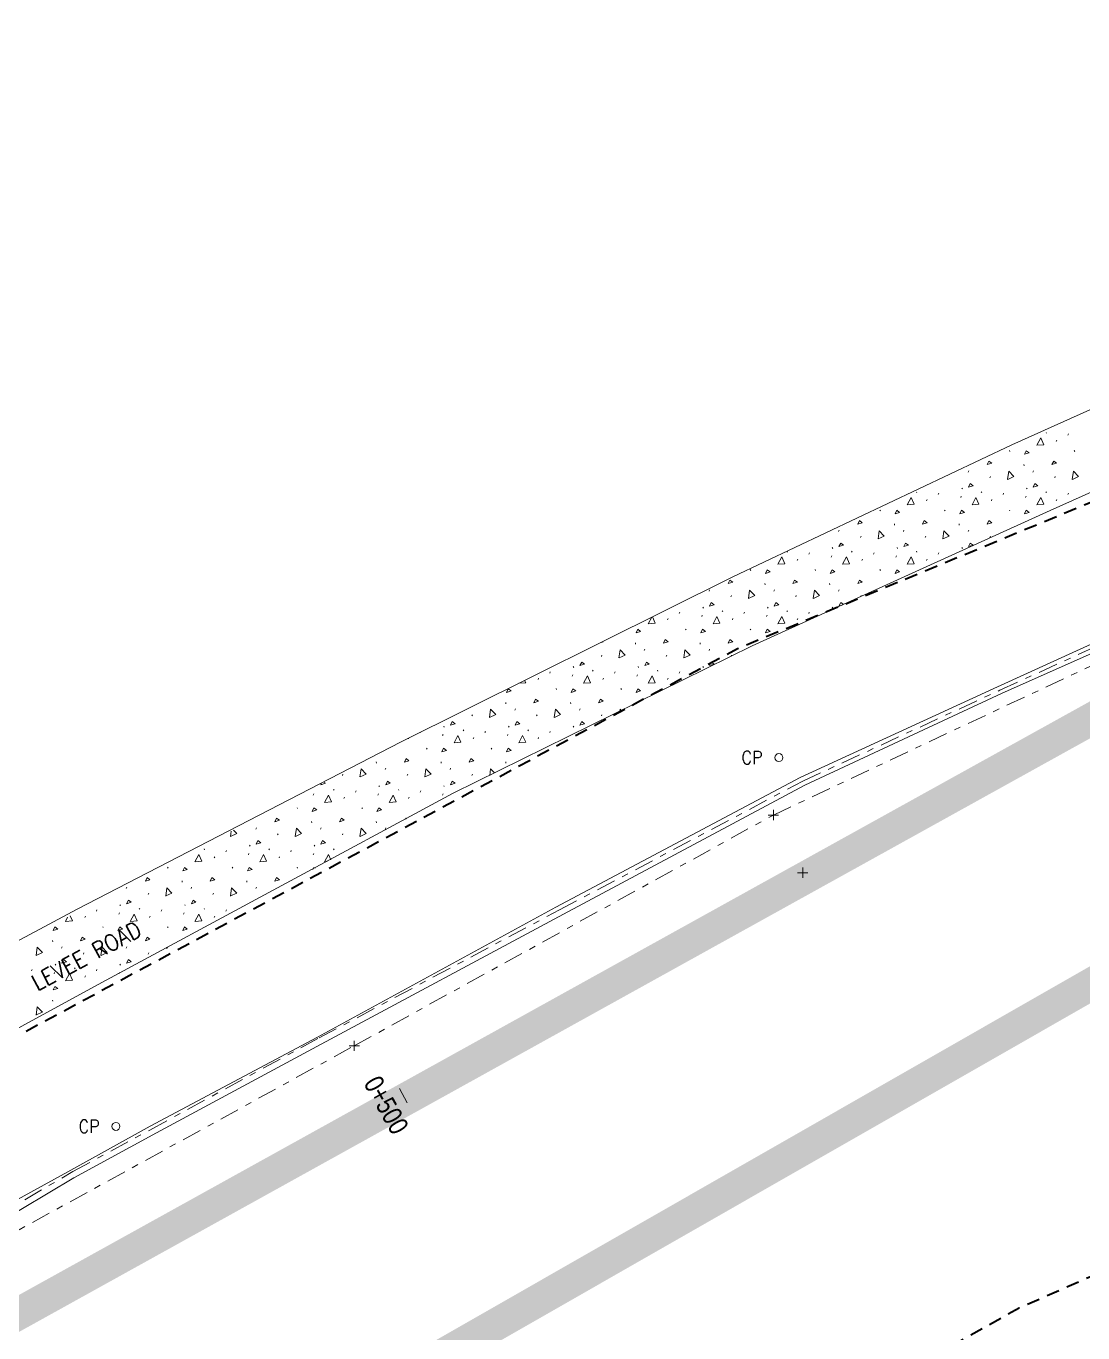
# Model space of a CAD drawing. Header units: metres. Extents: x -703672 to 3951284, y -4124475 to 4104628.
# Drawn here: x 327410.8 to 327476.1, y 4104313.9 to 4104394.6 of the extents above; entities that cross this region are included whole.
import ezdxf
from ezdxf.enums import TextEntityAlignment as Align

# ---------------------------------------------------------------- set-up
doc = ezdxf.new("R2010")
doc.units = ezdxf.units.M
doc.header["$MEASUREMENT"] = 0
doc.linetypes.add('DGN Style 2', pattern=[1.328383, 0.79703, -0.531353])
doc.linetypes.add('DGN Style 7', pattern=[2.656765, 1.195544, -0.531353, 0.398515, -0.531353])
for name, color, linetype, lineweight in [('C-ALGN-STAT1', 8, 'Continuous', 0), ('C-ANNO-TEXT', 7, 'Continuous', 25), ('C-PROP-BASE', 2, 'CONLMT', 0), ('C-PROP-CONS(Alpha)', 7, 'DGN Style 2', 40), ('V-ANNO-PATT', 9, 'Continuous', 0), ('V-DTCH-CNTR', 252, 'DGN Style 7', 0), ('V-DTCH-TOP~', 252, 'Continuous', 0), ('V-POWR-POLE', 7, 'Continuous', 0), ('V-SITE-WALK', 7, 'Continuous', 0)]:
    doc.layers.add(name, color=color, linetype=linetype, lineweight=lineweight)
doc.styles.add('Style-ENGINEERING', font='ENGINEERING.shx')
doc.styles.add('Style-STANDARD', font='STANDARD.shx')
doc.linetypes.add('CONLMT', pattern='A,0.10417,-0.009026,[2,dgnlstyle-tsaec.shx,S=4.1336e-05,R=0,X=0,Y=0],-0.009026', length=0.122222)

# ---------------------------------------------------------------- blocks, each defined once
blk = doc.blocks.new('POLE1_1')
at = {"layer": 'V-POWR-POLE', "linetype": 'ByBlock'}
blk.add_circle((0, 0), 0.165, dxfattribs=at)
blk = doc.blocks.new('NULL_70')
at = {"layer": 'V-POWR-POLE', "linetype": 'ByBlock', "xscale": 1.5, "yscale": 1.5, "zscale": 0.5}
blk.add_blockref('POLE1_1', (0, 0), dxfattribs=at)
blk = doc.blocks.new('NULL_69')
at = {"layer": 'V-POWR-POLE', "linetype": 'ByBlock'}
blk.add_blockref('NULL_70', (0, 0), dxfattribs=at)
at = {"layer": 'V-POWR-POLE', "linetype": 'ByBlock', "style": 'Style-STANDARD'}
blk.add_text('CP', height=0.8, dxfattribs=at).set_placement((-1, 0), align=Align.MIDDLE_RIGHT)
blk = doc.blocks.new('POLE1_3')
at = {"layer": 'V-POWR-POLE', "linetype": 'ByBlock'}
blk.add_circle((0, 0), 0.165, dxfattribs=at)
blk = doc.blocks.new('NULL_1848')
at = {"layer": 'V-POWR-POLE', "linetype": 'ByBlock', "xscale": 1.5, "yscale": 1.5, "zscale": 0.5}
blk.add_blockref('POLE1_3', (0, 0), dxfattribs=at)

msp = doc.modelspace()

# ---------------------------------------------------------------- linework, layer by layer
at = {"layer": 'C-ALGN-STAT1', "transparency": 33554661, "flags": 128}
msp.add_lwpolyline([(327433.88592, 4104329.01401), (327434.37305, 4104328.14068)], dxfattribs=at)
at = {"layer": 'C-ANNO-TEXT', "color": 1, "lineweight": -2, "ltscale": 0.6, "const_width": 2}
for points in [[(327467.23862, 4103797.22474), (327156.86484, 4103761.37398), (326979.06616, 4103502.6157), (326871.44995, 4103518.20397), (326865.20791, 4103607.05436), (326922.91556, 4103790.98993), (327072.64587, 4104048.19014), (327277.73208, 4104241.62014), (327549.88207, 4104392.41585)], [(327554.83504, 4104380.16774), (327275.34801, 4104220.4062), (327093.38181, 4104047.58352), (327001.8951, 4103885.81083), (326940.43114, 4103781.08774), (326891.89481, 4103650.04859), (326879.91897, 4103599.01984), (326881.1757, 4103522.16082), (327011.02944, 4103497.58909), (327253.43851, 4103456.85771), (327544.71656, 4103334.97318), (327826.92034, 4103396.4176), (327953.61379, 4102865.62849), (328093.75697, 4102751.78602), (328281.8959, 4102788.88022)]]:
    msp.add_lwpolyline(points, dxfattribs=at)
at = {"layer": 'C-PROP-BASE', "linetype": 'ByBlock'}
for p, q in [((327456.98593, 4104345.90571), (327456.66843, 4104345.90571)), ((327456.98593, 4104346.22353), (327456.98593, 4104345.58853)), ((327456.98593, 4104345.90571), (327457.30375, 4104345.90571)), ((327458.80241, 4104342.65744), (327458.80241, 4104342.02244)), ((327458.80241, 4104342.33962), (327458.48491, 4104342.33962)), ((327458.80241, 4104342.33962), (327459.12023, 4104342.33962)), ((327431.09893, 4104331.96953), (327431.09893, 4104331.33453)), ((327431.09893, 4104331.65171), (327430.78143, 4104331.65171)), ((327431.09893, 4104331.65171), (327431.41675, 4104331.65171))]:
    msp.add_line(p, q, dxfattribs=at)
at = {"layer": 'C-PROP-BASE', "color": 251, "linetype": 'DGN Style 7'}
msp.add_lwpolyline([(327263.06493, 4104223.84471), (327317.26293, 4104265.88671), (327324.14393, 4104267.32771), (327346.29593, 4104283.18771), (327359.17293, 4104291.34671), (327404.22893, 4104316.90571), (327431.09893, 4104331.65171), (327456.98593, 4104345.90571), (327477.92493, 4104355.73571), (327513.96893, 4104370.97371), (327551.25893, 4104385.91571), (327568.92093, 4104392.43671), (327579.57093, 4104394.40271), (327583.30593, 4104395.51671), (327593.92293, 4104399.28471), (327608.73393, 4104403.54471), (327619.43773, 4104406.97587), (327628.16631, 4104409.77139), (327629.41149, 4104410.72167), (327667.22577, 4104420.45376), (327720.47376, 4104433.98695)], dxfattribs=at)
at = {"layer": 'C-PROP-CONS(Alpha)', "color": 9, "transparency": 33554661, "flags": 128}
msp.add_lwpolyline([(328051.3527, 4102748.3794), (328033.31556, 4102763.75986), (328008.63588, 4102785.19479), (328001.05871, 4102791.75499), (327978.76352, 4102811.49267), (327966.14393, 4102822.81362), (327961.87995, 4102829.3476), (327957.05764, 4102838.76079), (327950.91422, 4102852.44749), (327944.91088, 4102882.46314), (327922.95032, 4102979.6172), (327922.19606, 4102984.0747), (327896.89525, 4103096.805), (327873.60268, 4103197.99608), (327970.27789, 4103222.03459), (327945.28538, 4103305.34308), (327930.28199, 4103330.565), (327883.5789, 4103409.04538), (327883.5789, 4103409.04538), (327870.96134, 4103413.47553), (327831.82933, 4103476.30631), (327799.67345, 4103521.61369), (327806.65927, 4103526.95559), (327784.92164, 4103571.61782), (327626.27389, 4103555.28945), (327612.57954, 4103537.31655), (327610.91227, 4103605.48286), (327464.38998, 4103600.40833), (327376.92876, 4103410.13782), (327521.47001, 4103346.72723), (327528.82817, 4103347.64721), (327568.32873, 4103211.27215), (327234.5935, 4103358.39736), (327245.94291, 4103450.1628), (327247.40576, 4103462.28214), (327240.14668, 4103465.30415), (327209.48467, 4103470.9128), (327163.57752, 4103479.173), (327097.17733, 4103490.79146), (327094.80376, 4103490.33633), (327087.56696, 4103491.46592), (327077.44954, 4103494.95888), (327074.03029, 4103496.13935), (327072.34455, 4103496.70369), (327040.42658, 4103507.29082), (327024.62548, 4103509.74664), (327005.05546, 4103511.62135), (326997.36636, 4103513.40122), (326987.18586, 4103509.17685), (326924.94019, 4103516.67967), (326868.18984, 4103514.4521, -0.48747983), (326842.7292, 4103544.50484), (326855.81283, 4103607.65349), (326872.35493, 4103674.82912), (326885.78497, 4103716.96384), (326897.18209, 4103756.39238), (326911.80797, 4103792.56287), (326942.77846, 4103859.49528), (326985.03095, 4103937.1701), (327038.37598, 4104017.3399), (327049.96996, 4104031.93014), (327093.27729, 4104085.21632), (327121.05615, 4104115.05712), (327147.49273, 4104141.10906), (327201.0579, 4104189.95016), (327247.82362, 4104227.24154), (327274.2756, 4104246.45842), (327310.90528, 4104272.18905), (327338.75075, 4104290.68244), (327394.38228, 4104323.71815), (327454.77974, 4104356.19358), (327554.82171, 4104397.58833), (327560.15739, 4104391.6968), (327629.89596, 4104414.0152), (327759.0313, 4104448.39846), (327757.27393, 4104455.16577), (328107.05403, 4104542.5101), (328119.33806, 4104542.5101), (328124.64834, 4104536.17317), (328129.42546, 4104518.54925), (328131.92199, 4104503.02964), (328135.0783, 4104500.21322), (328154.08532, 4104500.66779), (328149.89853, 4104547.78374), (328149.77457, 4104555.82471), (328168.09666, 4104560.11631), (328180.19716, 4104561.57123), (328186.87648, 4104562.38966), (328203.89371, 4104564.51726), (328194.56496, 4104557.62358), (328191.44373, 4104556.20244), (328187.36038, 4104545.71926), (328182.82531, 4104532.76347), (328181.33939, 4104525.83946), (328180.43857, 4104514.50898), (328180.34169, 4104501.51969), (328182.99525, 4104464.36991), (328121.04507, 4104464.11517), (328089.31175, 4104492.9396), (327768.69294, 4104411.19338), (327762.39427, 4104435.44831), (327630.61537, 4104402.08127), (327568.96124, 4104381.97578), (327586.78092, 4104362.29968), (327579.79504, 4104360.19002), (327526.99498, 4104339.56064), (327472.1786, 4104315.44936), (327377.06161, 4104262.3942), (327337.81504, 4104235.45313), (327331.84777, 4104234.20348), (327216.38207, 4104145.33798), (327178.59297, 4104112.04266), (327136.63714, 4104068.61994), (327133.16172, 4104062.07393), (327081.99277, 4104002.3049), (327197.91251, 4103949.97329), (327165.54847, 4103878.06014), (327236.18395, 4103839.51795), (327385.37396, 4103849.82986), (327376.94969, 4103947.71175), (327522.70873, 4103959.65921), (327570.12093, 4103966.10401), (327619.943, 4103970.18778), (327675.58027, 4103972.18966), (327840.24624, 4103985.68687), (327861.32621, 4103740.75776), (327930.64207, 4103742.35485), (327992.44273, 4103748.22786), (328033.50295, 4103744.72485), (328070.88489, 4103745.58616), (328069.983, 4103756.76948), (328241.83308, 4103770.44222), (328288.46429, 4103241.59854), (328052.97432, 4103223.49588), (328046.34096, 4103208.98868), (328077.96337, 4102853.33535), (328045.91402, 4102815.22495), (328124.41153, 4102748.3794)], format="xyb", dxfattribs=at)
at = {"layer": 'V-ANNO-PATT', "linetype": 'Continuous'}
for p, q in [((327473.82756, 4104369.53438, 11.87527), (327473.85766, 4104369.48918, 11.87545)), ((327474.45406, 4104368.97898, 11.87853), (327474.48966, 4104369.05888, 11.87857)), ((327475.17335, 4104369.36868, 11.88097), (327475.20895, 4104369.44858, 11.88101)), ((327471.56418, 4104368.41068, 11.86747), (327471.59968, 4104368.35738, 11.86768)), ((327475.56415, 4104368.41068, 11.88378), (327475.59964, 4104368.35738, 11.88399)), ((327472.46187, 4104367.55878, 11.87221), (327472.47077, 4104367.47888, 11.87235)), ((327469.01559, 4104367.08748, 11.85875), (327469.05109, 4104367.16748, 11.8588)), ((327470.36528, 4104366.72338, 11.86472), (327470.40088, 4104366.80338, 11.86477)), ((327473.01556, 4104367.08748, 11.87507), (327473.05106, 4104367.16748, 11.87511)), ((327474.36525, 4104366.72338, 11.88104), (327474.40085, 4104366.80338, 11.88108)), ((327465.83357, 4104365.85013, 11.84735), (327465.85771, 4104365.81388, 11.84749)), ((327468.62599, 4104366.09318, 11.85843), (327468.66159, 4104366.03988, 11.85864)), ((327469.82218, 4104365.86718, 11.8636), (327469.85768, 4104365.81388, 11.86381)), ((327472.62596, 4104366.09318, 11.87475), (327472.66156, 4104366.03988, 11.87496)), ((327473.82215, 4104365.86718, 11.87991), (327473.85765, 4104365.81388, 11.88013)), ((327466.4541, 4104365.30368, 11.85057), (327466.4897, 4104365.38358, 11.85062)), ((327467.1734, 4104365.69338, 11.85301), (327467.209, 4104365.77328, 11.85306)), ((327468.55869, 4104365.50788, 11.8589), (327468.59429, 4104365.58788, 11.85894)), ((327470.45407, 4104365.30368, 11.86689), (327470.48967, 4104365.38358, 11.86693)), ((327471.17337, 4104365.69338, 11.86933), (327471.20897, 4104365.77328, 11.86937)), ((327472.55865, 4104365.50788, 11.87522), (327472.59426, 4104365.58788, 11.87526)), ((327474.45404, 4104365.30368, 11.88321), (327474.48964, 4104365.38358, 11.88325)), ((327475.17333, 4104365.69338, 11.88565), (327475.20893, 4104365.77328, 11.88569)), ((327463.56423, 4104364.73538, 11.83951), (327463.59973, 4104364.68208, 11.83972)), ((327467.56419, 4104364.73538, 11.85583), (327467.59969, 4104364.68208, 11.85604)), ((327471.56416, 4104364.73538, 11.87214), (327471.59966, 4104364.68208, 11.87235)), ((327461.01564, 4104363.41218, 11.8308), (327461.05114, 4104363.49218, 11.83084)), ((327464.46191, 4104363.88348, 11.84426), (327464.47081, 4104363.80358, 11.84439)), ((327465.01561, 4104363.41218, 11.84711), (327465.05111, 4104363.49218, 11.84716)), ((327468.46188, 4104363.88348, 11.86057), (327468.47078, 4104363.80358, 11.86071)), ((327469.01557, 4104363.41218, 11.86343), (327469.05107, 4104363.49218, 11.86347)), ((327462.36533, 4104363.04808, 11.83677), (327462.40093, 4104363.12808, 11.83681)), ((327466.36529, 4104363.04808, 11.85308), (327466.40089, 4104363.12808, 11.85313)), ((327470.36526, 4104363.04808, 11.8694), (327470.40086, 4104363.12808, 11.86944)), ((327457.83958, 4104362.16588, 11.81943), (327457.85776, 4104362.13858, 11.81954)), ((327459.17345, 4104362.01808, 11.82506), (327459.20905, 4104362.09798, 11.8251)), ((327460.55874, 4104361.83258, 11.83094), (327460.59434, 4104361.91258, 11.83099)), ((327460.62604, 4104362.41788, 11.83047), (327460.66164, 4104362.36458, 11.83069)), ((327461.82223, 4104362.19188, 11.83564), (327461.85773, 4104362.13858, 11.83585)), ((327463.17341, 4104362.01808, 11.84137), (327463.20902, 4104362.09798, 11.84142)), ((327464.5587, 4104361.83258, 11.84726), (327464.5943, 4104361.91258, 11.8473)), ((327464.626, 4104362.41788, 11.84679), (327464.6616, 4104362.36458, 11.847)), ((327465.82219, 4104362.19188, 11.85196), (327465.85769, 4104362.13858, 11.85217)), ((327467.17338, 4104362.01808, 11.85769), (327467.20898, 4104362.09798, 11.85773)), ((327468.62597, 4104362.41788, 11.86311), (327468.66157, 4104362.36458, 11.86332)), ((327455.56427, 4104361.06008, 11.81155), (327455.59977, 4104361.00678, 11.81177)), ((327458.45415, 4104361.62838, 11.82262), (327458.48975, 4104361.70828, 11.82266)), ((327459.56424, 4104361.06008, 11.82787), (327459.59974, 4104361.00678, 11.82808)), ((327462.45412, 4104361.62838, 11.83894), (327462.48972, 4104361.70828, 11.83898)), ((327463.56421, 4104361.06008, 11.84419), (327463.59971, 4104361.00678, 11.8444)), ((327466.45409, 4104361.62838, 11.85525), (327466.48969, 4104361.70828, 11.8553)), ((327456.46196, 4104360.20819, 11.8163), (327456.47086, 4104360.12829, 11.81644)), ((327460.46193, 4104360.20819, 11.83262), (327460.47083, 4104360.12829, 11.83275)), ((327453.01569, 4104359.73689, 11.80284), (327453.05119, 4104359.81689, 11.80289)), ((327454.36537, 4104359.37279, 11.80881), (327454.40097, 4104359.45279, 11.80885)), ((327457.01565, 4104359.73689, 11.81916), (327457.05115, 4104359.81689, 11.8192)), ((327458.36534, 4104359.37279, 11.82513), (327458.40094, 4104359.45279, 11.82517)), ((327461.01562, 4104359.73689, 11.83547), (327461.05112, 4104359.81689, 11.83552)), ((327462.36732, 4104359.37731, 11.84145), (327462.40091, 4104359.45279, 11.84149)), ((327452.62609, 4104358.74259, 11.80252), (327452.66169, 4104358.68929, 11.80273)), ((327456.62605, 4104358.74259, 11.81883), (327456.66165, 4104358.68929, 11.81905)), ((327460.62602, 4104358.74259, 11.83515), (327460.66162, 4104358.68929, 11.83536)), ((327450.4542, 4104357.95309, 11.79466), (327450.4898, 4104358.03299, 11.79471)), ((327451.1735, 4104358.34279, 11.7971), (327451.2091, 4104358.42269, 11.79715)), ((327452.55878, 4104358.15729, 11.80299), (327452.59438, 4104358.23729, 11.80303)), ((327453.82227, 4104358.51659, 11.80769), (327453.85777, 4104358.46329, 11.8079)), ((327454.45417, 4104357.95309, 11.81098), (327454.48977, 4104358.03299, 11.81102)), ((327455.17346, 4104358.34279, 11.81342), (327455.20906, 4104358.42269, 11.81346)), ((327456.55875, 4104358.15729, 11.81931), (327456.59435, 4104358.23729, 11.81935)), ((327457.82224, 4104358.51659, 11.824), (327457.85774, 4104358.46329, 11.82421)), ((327458.45413, 4104357.95309, 11.8273), (327458.48973, 4104358.03299, 11.82734)), ((327459.17343, 4104358.34279, 11.82973), (327459.20903, 4104358.42269, 11.82978)), ((327451.56429, 4104357.38479, 11.79992), (327451.59979, 4104357.33149, 11.80013)), ((327455.56425, 4104357.38479, 11.81623), (327455.59975, 4104357.33149, 11.81644)), ((327448.46201, 4104356.53289, 11.78834), (327448.47091, 4104356.45299, 11.78848)), ((327449.0157, 4104356.06159, 11.7912), (327449.0512, 4104356.14159, 11.79125)), ((327452.46198, 4104356.53289, 11.80466), (327452.47088, 4104356.45299, 11.8048)), ((327453.01567, 4104356.06159, 11.80752), (327453.05117, 4104356.14159, 11.80756)), ((327446.36542, 4104355.69749, 11.78086), (327446.40102, 4104355.77749, 11.7809)), ((327450.36539, 4104355.69749, 11.79717), (327450.40099, 4104355.77749, 11.79722)), ((327454.3753, 4104355.71985, 11.8135), (327454.40096, 4104355.77749, 11.81353)), ((327443.17354, 4104354.66749, 11.76915), (327443.20914, 4104354.74739, 11.76919)), ((327444.55883, 4104354.48199, 11.77503), (327444.59443, 4104354.56199, 11.77508)), ((327444.62613, 4104355.06729, 11.77456), (327444.66173, 4104355.01399, 11.77478)), ((327445.82232, 4104354.84129, 11.77973), (327445.85782, 4104354.78799, 11.77994)), ((327447.17351, 4104354.66749, 11.78546), (327447.20911, 4104354.74739, 11.78551)), ((327448.5588, 4104354.48199, 11.79135), (327448.5944, 4104354.56199, 11.79139)), ((327448.6261, 4104355.06729, 11.79088), (327448.6617, 4104355.01399, 11.79109)), ((327449.82229, 4104354.84129, 11.79605), (327449.85779, 4104354.78799, 11.79626)), ((327451.17348, 4104354.66749, 11.80178), (327451.20908, 4104354.74739, 11.80182)), ((327452.62607, 4104355.06729, 11.8072), (327452.66167, 4104355.01399, 11.80741)), ((327442.45425, 4104354.27779, 11.76671), (327442.48985, 4104354.35769, 11.76675)), ((327446.45421, 4104354.27779, 11.78302), (327446.48981, 4104354.35769, 11.78307)), ((327450.45418, 4104354.27779, 11.79934), (327450.48978, 4104354.35769, 11.79938)), ((327443.56433, 4104353.70949, 11.77196), (327443.59983, 4104353.65619, 11.77217)), ((327447.5643, 4104353.70949, 11.78828), (327447.5998, 4104353.65619, 11.78849)), ((327438.36547, 4104352.02219, 11.7529), (327438.40107, 4104352.10219, 11.75294)), ((327440.46206, 4104352.85759, 11.76039), (327440.47096, 4104352.77769, 11.76053)), ((327441.01575, 4104352.38629, 11.76325), (327441.05125, 4104352.46629, 11.76329)), ((327442.36544, 4104352.02219, 11.76922), (327442.40104, 4104352.10219, 11.76926)), ((327444.46202, 4104352.85759, 11.77671), (327444.47092, 4104352.77769, 11.77684)), ((327445.01572, 4104352.38629, 11.77956), (327445.05122, 4104352.46629, 11.77961)), ((327446.3654, 4104352.02219, 11.78553), (327446.401, 4104352.10219, 11.78558)), ((327448.46199, 4104352.85759, 11.79302), (327448.46802, 4104352.80344, 11.79312)), ((327436.62618, 4104351.39199, 11.74661), (327436.66178, 4104351.33869, 11.74682)), ((327440.62615, 4104351.39199, 11.76292), (327440.66175, 4104351.33869, 11.76314)), ((327444.62611, 4104351.39199, 11.77924), (327444.66171, 4104351.33869, 11.77945)), ((327434.45429, 4104350.60249, 11.73875), (327434.48047, 4104350.66125, 11.73879)), ((327435.17359, 4104350.99219, 11.74119), (327435.18166, 4104351.01031, 11.7412)), ((327436.55888, 4104350.80669, 11.74708), (327436.59448, 4104350.88669, 11.74712)), ((327437.82237, 4104351.16599, 11.75177), (327437.85787, 4104351.11269, 11.75199)), ((327438.45426, 4104350.60249, 11.75507), (327438.48986, 4104350.68239, 11.75511)), ((327439.17356, 4104350.99219, 11.75751), (327439.20916, 4104351.07209, 11.75755)), ((327440.55884, 4104350.80669, 11.76339), (327440.59444, 4104350.88669, 11.76344)), ((327441.82234, 4104351.16599, 11.76809), (327441.85784, 4104351.11269, 11.7683)), ((327442.45423, 4104350.60249, 11.77139), (327442.48983, 4104350.68239, 11.77143)), ((327443.17352, 4104350.99219, 11.77382), (327443.20912, 4104351.07209, 11.77387)), ((327435.56438, 4104350.03419, 11.744), (327435.59988, 4104349.98089, 11.74422)), ((327439.56435, 4104350.03419, 11.76032), (327439.59985, 4104349.98089, 11.76053)), ((327432.4621, 4104349.18229, 11.73243), (327432.471, 4104349.10239, 11.73257)), ((327436.46207, 4104349.18229, 11.74875), (327436.47097, 4104349.10239, 11.74889)), ((327440.46204, 4104349.18229, 11.76507), (327440.47094, 4104349.10239, 11.7652)), ((327430.36552, 4104348.34689, 11.72495), (327430.40112, 4104348.42689, 11.72499)), ((327433.0158, 4104348.71099, 11.73529), (327433.0513, 4104348.79099, 11.73534)), ((327434.36548, 4104348.34689, 11.74126), (327434.40108, 4104348.42689, 11.7413)), ((327437.01576, 4104348.71099, 11.75161), (327437.05126, 4104348.79099, 11.75165)), ((327438.36545, 4104348.34689, 11.75758), (327438.40105, 4104348.42689, 11.75762)), ((327429.82242, 4104347.4907, 11.72382), (327429.85792, 4104347.4374, 11.72403)), ((327431.1736, 4104347.3169, 11.72955), (327431.2092, 4104347.3968, 11.7296)), ((327432.62619, 4104347.7167, 11.73497), (327432.66179, 4104347.6634, 11.73518)), ((327433.82238, 4104347.4907, 11.74014), (327433.85788, 4104347.4374, 11.74035)), ((327435.17357, 4104347.3169, 11.74587), (327435.20917, 4104347.3968, 11.74591)), ((327436.62616, 4104347.7167, 11.75128), (327436.66176, 4104347.6634, 11.7515)), ((327428.55893, 4104347.1314, 11.71912), (327428.59453, 4104347.2114, 11.71917)), ((327430.45431, 4104346.9272, 11.72711), (327430.48991, 4104347.0071, 11.72716)), ((327432.55889, 4104347.1314, 11.73544), (327432.59449, 4104347.2114, 11.73548)), ((327434.45428, 4104346.9272, 11.74343), (327434.48988, 4104347.0071, 11.74347)), ((327436.55886, 4104347.1314, 11.75176), (327436.59446, 4104347.2114, 11.7518)), ((327427.56443, 4104346.3589, 11.71605), (327427.59993, 4104346.3056, 11.71626)), ((327431.5644, 4104346.3589, 11.73237), (327431.5999, 4104346.3056, 11.73258)), ((327435.56436, 4104346.3589, 11.74868), (327435.56682, 4104346.3552, 11.7487)), ((327425.01584, 4104345.0357, 11.70734), (327425.05134, 4104345.1157, 11.70738)), ((327428.46212, 4104345.507, 11.72079), (327428.47102, 4104345.4271, 11.72093)), ((327429.01581, 4104345.0357, 11.72365), (327429.05131, 4104345.1157, 11.7237)), ((327432.46208, 4104345.507, 11.73711), (327432.47098, 4104345.4271, 11.73725)), ((327433.01578, 4104345.0357, 11.73997), (327433.05128, 4104345.1157, 11.74001)), ((327424.62624, 4104344.0414, 11.70701), (327424.66184, 4104343.9881, 11.70723)), ((327426.36553, 4104344.6716, 11.71331), (327426.40113, 4104344.7516, 11.71335)), ((327428.62621, 4104344.0414, 11.72333), (327428.66181, 4104343.9881, 11.72354)), ((327430.3655, 4104344.6716, 11.72962), (327430.4011, 4104344.7516, 11.72967)), ((327421.82246, 4104343.8154, 11.69586), (327421.85796, 4104343.7621, 11.69608)), ((327422.45436, 4104343.2519, 11.69916), (327422.48996, 4104343.3318, 11.6992)), ((327423.17365, 4104343.6416, 11.7016), (327423.20925, 4104343.7215, 11.70164)), ((327424.55894, 4104343.4561, 11.70748), (327424.59454, 4104343.5361, 11.70753)), ((327425.82243, 4104343.8154, 11.71218), (327425.85793, 4104343.7621, 11.71239)), ((327426.45432, 4104343.2519, 11.71547), (327426.48992, 4104343.3318, 11.71552)), ((327427.17362, 4104343.6416, 11.71791), (327427.20922, 4104343.7215, 11.71796)), ((327428.55891, 4104343.4561, 11.7238), (327428.59451, 4104343.5361, 11.72384)), ((327429.8224, 4104343.8154, 11.7285), (327429.8579, 4104343.7621, 11.72871)), ((327419.56448, 4104342.6836, 11.68809), (327419.59998, 4104342.6303, 11.68831)), ((327423.56444, 4104342.6836, 11.70441), (327423.59994, 4104342.6303, 11.70462)), ((327427.56441, 4104342.6836, 11.72073), (327427.59991, 4104342.6303, 11.72094)), ((327420.46217, 4104341.8317, 11.69284), (327420.47106, 4104341.7518, 11.69298)), ((327424.46213, 4104341.8317, 11.70916), (327424.47103, 4104341.7518, 11.70929)), ((327417.01589, 4104341.3604, 11.67938), (327417.05139, 4104341.4404, 11.67942)), ((327418.36558, 4104340.9963, 11.68535), (327418.40118, 4104341.0763, 11.68539)), ((327421.01586, 4104341.3604, 11.6957), (327421.05136, 4104341.4404, 11.69574)), ((327422.36555, 4104340.9963, 11.70167), (327422.40115, 4104341.0763, 11.70171)), ((327425.01583, 4104341.3604, 11.71201), (327425.05133, 4104341.4404, 11.71206)), ((327415.1737, 4104339.9663, 11.67364), (327415.2093, 4104340.0462, 11.67368)), ((327416.62629, 4104340.3661, 11.67906), (327416.66189, 4104340.3128, 11.67927)), ((327417.82248, 4104340.1401, 11.68422), (327417.85798, 4104340.0868, 11.68444)), ((327419.17367, 4104339.9663, 11.68996), (327419.20927, 4104340.0462, 11.69)), ((327420.62626, 4104340.3661, 11.69537), (327420.66186, 4104340.3128, 11.69559)), ((327421.82245, 4104340.1401, 11.70054), (327421.85794, 4104340.0868, 11.70075)), ((327423.17363, 4104339.9663, 11.70627), (327423.20923, 4104340.0462, 11.70632)), ((327414.4544, 4104339.5766, 11.6712), (327414.49, 4104339.6565, 11.67125)), ((327416.55899, 4104339.7808, 11.67953), (327416.59459, 4104339.8608, 11.67957)), ((327418.45437, 4104339.5766, 11.68752), (327418.48997, 4104339.6565, 11.68756)), ((327420.55895, 4104339.7808, 11.69584), (327420.59455, 4104339.8608, 11.69589)), ((327422.45434, 4104339.5766, 11.70384), (327422.48994, 4104339.6565, 11.70388)), ((327415.56449, 4104339.0083, 11.67645), (327415.59999, 4104338.955, 11.67667)), ((327419.56446, 4104339.0083, 11.69277), (327419.59996, 4104338.955, 11.69298)), ((327412.46221, 4104338.1564, 11.66488), (327412.47111, 4104338.0765, 11.66502)), ((327413.01591, 4104337.6851, 11.66774), (327413.05141, 4104337.7651, 11.66779)), ((327416.46218, 4104338.1564, 11.6812), (327416.47108, 4104338.0765, 11.68134)), ((327417.01587, 4104337.6851, 11.68406), (327417.05137, 4104337.7651, 11.6841)), ((327414.36559, 4104337.321, 11.67371), (327414.40119, 4104337.401, 11.67375)), ((327418.36556, 4104337.321, 11.69003), (327418.40116, 4104337.401, 11.69007)), ((327411.17371, 4104336.291, 11.662), (327411.20931, 4104336.3709, 11.66205)), ((327412.559, 4104336.1055, 11.66789), (327412.5946, 4104336.1855, 11.66793)), ((327412.6263, 4104336.6908, 11.66742), (327412.6619, 4104336.6375, 11.66763)), ((327413.82249, 4104336.4648, 11.67259), (327413.85799, 4104336.4115, 11.6728)), ((327414.45438, 4104335.90131, 11.67588), (327414.48998, 4104335.9812, 11.67592)), ((327415.17368, 4104336.291, 11.67832), (327415.20928, 4104336.3709, 11.67836)), ((327416.55897, 4104336.1055, 11.68421), (327416.59457, 4104336.1855, 11.68425)), ((327416.62627, 4104336.6908, 11.68373), (327416.66187, 4104336.6375, 11.68395)), ((327411.56451, 4104335.33301, 11.66482), (327411.60001, 4104335.27971, 11.66503)), ((327412.46219, 4104334.48111, 11.66956), (327412.47109, 4104334.40121, 11.6697))]:
    msp.add_line(p, q, dxfattribs=at)
at = {"layer": 'V-ANNO-PATT', "linetype": 'Continuous', "extrusion": (-0.004079, 0.001273, 0.999991), "flags": 128}
for points, elevation in [([(327470.57931, 4104367.10054), (327470.81911, 4104367.55334), (327471.00561, 4104367.13604), (327470.58821, 4104367.10054)], 3899.32333), ([(327469.82061, 4104366.54104), (327469.92711, 4104366.76304), (327470.10471, 4104366.62984), (327469.82061, 4104366.54104)], 3899.32334), ([(327467.51351, 4104365.90624), (327467.62001, 4104366.12824), (327467.79761, 4104365.99504), (327467.51351, 4104365.90624)], 3899.32334), ([(327471.51351, 4104365.90624), (327471.62001, 4104366.12824), (327471.79761, 4104365.99504), (327471.51351, 4104365.90624)], 3899.32334), ([(327468.76971, 4104364.99284), (327468.84011, 4104365.50034), (327469.15811, 4104365.17194), (327468.77801, 4104364.99584)], 3899.32332), ([(327472.76971, 4104364.99284), (327472.84011, 4104365.50034), (327473.15811, 4104365.17194), (327472.77801, 4104364.99584)], 3899.32332), ([(327466.35731, 4104364.51634), (327466.46391, 4104364.73834), (327466.64151, 4104364.60514), (327466.35731, 4104364.51634)], 3899.32334), ([(327470.35731, 4104364.51634), (327470.46391, 4104364.73834), (327470.64151, 4104364.60514), (327470.35731, 4104364.51634)], 3899.32334), ([(327462.57931, 4104363.42524), (327462.81911, 4104363.87804), (327463.00561, 4104363.46074), (327462.58821, 4104363.42524)], 3899.32333), ([(327466.57931, 4104363.42524), (327466.81911, 4104363.87804), (327467.00561, 4104363.46074), (327466.58821, 4104363.42524)], 3899.32333), ([(327470.57931, 4104363.42524), (327470.81911, 4104363.87804), (327471.00561, 4104363.46074), (327470.58821, 4104363.42524)], 3899.32333), ([(327461.82061, 4104362.86574), (327461.92711, 4104363.08774), (327462.10471, 4104362.95454), (327461.82061, 4104362.86574)], 3899.32334), ([(327465.82061, 4104362.86574), (327465.92711, 4104363.08774), (327466.10471, 4104362.95454), (327465.82061, 4104362.86574)], 3899.32334), ([(327469.82061, 4104362.86574), (327469.92711, 4104363.08774), (327470.10471, 4104362.95454), (327469.82061, 4104362.86574)], 3899.32334), ([(327459.51351, 4104362.23094), (327459.62001, 4104362.45294), (327459.79761, 4104362.31974), (327459.51351, 4104362.23094)], 3899.32334), ([(327460.76971, 4104361.31754), (327460.84011, 4104361.82504), (327461.15811, 4104361.49664), (327460.77801, 4104361.32054)], 3899.32332), ([(327463.51351, 4104362.23094), (327463.62001, 4104362.45294), (327463.79761, 4104362.31974), (327463.51351, 4104362.23094)], 3899.32334), ([(327464.76971, 4104361.31754), (327464.84011, 4104361.82504), (327465.15811, 4104361.49664), (327464.77801, 4104361.32054)], 3899.32332), ([(327467.51351, 4104362.23094), (327467.62001, 4104362.45294), (327467.79761, 4104362.31974), (327467.51351, 4104362.23094)], 3899.32334), ([(327458.35731, 4104360.84104), (327458.46391, 4104361.06304), (327458.64151, 4104360.92984), (327458.35731, 4104360.84104)], 3899.32334), ([(327462.35731, 4104360.84104), (327462.46391, 4104361.06304), (327462.64151, 4104360.92984), (327462.35731, 4104360.84104)], 3899.32334), ([(327466.35731, 4104360.84104), (327466.46391, 4104361.06304), (327466.64151, 4104360.92984), (327466.35731, 4104360.84104)], 3899.32334), ([(327454.57931, 4104359.74994), (327454.81911, 4104360.20274), (327455.00561, 4104359.78544), (327454.58821, 4104359.74994)], 3899.32333), ([(327458.57931, 4104359.74994), (327458.81911, 4104360.20274), (327459.00561, 4104359.78544), (327458.58821, 4104359.74994)], 3899.32333), ([(327462.57931, 4104359.74994), (327462.81911, 4104360.20274), (327463.00561, 4104359.78544), (327462.58821, 4104359.74994)], 3899.32333), ([(327453.82061, 4104359.19044), (327453.92711, 4104359.41244), (327454.10471, 4104359.27924), (327453.82061, 4104359.19044)], 3899.32334), ([(327457.82061, 4104359.19044), (327457.92711, 4104359.41244), (327458.10471, 4104359.27924), (327457.82061, 4104359.19044)], 3899.32334), ([(327461.82061, 4104359.19044), (327461.92711, 4104359.41244), (327462.10471, 4104359.27924), (327461.82061, 4104359.19044)], 3899.32334), ([(327451.51351, 4104358.55564), (327451.62001, 4104358.77764), (327451.79761, 4104358.64444), (327451.51351, 4104358.55564)], 3899.32334), ([(327455.51351, 4104358.55564), (327455.62001, 4104358.77764), (327455.79761, 4104358.64444), (327455.51351, 4104358.55564)], 3899.32334), ([(327459.51351, 4104358.55564), (327459.62001, 4104358.77764), (327459.79761, 4104358.64444), (327459.51351, 4104358.55564)], 3899.32334), ([(327452.76971, 4104357.64224), (327452.84011, 4104358.14974), (327453.15811, 4104357.82134), (327452.77801, 4104357.64524)], 3899.32332), ([(327456.76971, 4104357.64224), (327456.84011, 4104358.14974), (327457.15811, 4104357.82134), (327456.77801, 4104357.64524)], 3899.32332), ([(327450.35731, 4104357.16574), (327450.46391, 4104357.38774), (327450.64151, 4104357.25454), (327450.35731, 4104357.16574)], 3899.32334), ([(327454.35731, 4104357.16574), (327454.46391, 4104357.38774), (327454.64151, 4104357.25454), (327454.35731, 4104357.16574)], 3899.32334), ([(327458.35731, 4104357.16574), (327458.46391, 4104357.38774), (327458.63243, 4104357.26135)], 3899.32333), ([(327446.83023, 4104356.50255), (327447.00561, 4104356.11014), (327446.58821, 4104356.07464)], 3899.32332), ([(327450.57931, 4104356.07464), (327450.81911, 4104356.52744), (327451.00561, 4104356.11014), (327450.58821, 4104356.07464)], 3899.32333), ([(327454.57931, 4104356.07464), (327454.81911, 4104356.52744), (327455.00561, 4104356.11014), (327454.58821, 4104356.07464)], 3899.32333), ([(327445.82061, 4104355.51514), (327445.92711, 4104355.73714), (327446.10471, 4104355.60394), (327445.82061, 4104355.51514)], 3899.32334), ([(327449.82061, 4104355.51514), (327449.92711, 4104355.73714), (327450.10471, 4104355.60394), (327449.82061, 4104355.51514)], 3899.32334), ([(327453.82061, 4104355.51514), (327453.92711, 4104355.73714), (327454.10471, 4104355.60394), (327453.82061, 4104355.51514)], 3899.32334), ([(327443.77858, 4104354.98341), (327443.79761, 4104354.96914), (327443.66942, 4104354.92907)], 3899.32323), ([(327447.51351, 4104354.88034), (327447.62001, 4104355.10234), (327447.79761, 4104354.96914), (327447.51351, 4104354.88034)], 3899.32334), ([(327451.51351, 4104354.88034), (327451.62001, 4104355.10234), (327451.79761, 4104354.96914), (327451.51351, 4104354.88034)], 3899.32334), ([(327442.35731, 4104353.49044), (327442.46391, 4104353.71244), (327442.64151, 4104353.57924), (327442.35731, 4104353.49044)], 3899.32334), ([(327444.76971, 4104353.96694), (327444.84011, 4104354.47444), (327445.15811, 4104354.14604), (327444.77801, 4104353.96994)], 3899.32332), ([(327446.35731, 4104353.49044), (327446.46391, 4104353.71244), (327446.64151, 4104353.57924), (327446.35731, 4104353.49044)], 3899.32334), ([(327448.76971, 4104353.96694), (327448.84011, 4104354.47444), (327449.15811, 4104354.14604), (327448.77801, 4104353.96994)], 3899.32332), ([(327450.35731, 4104353.49044), (327450.46391, 4104353.71244), (327450.64151, 4104353.57924), (327450.35731, 4104353.49044)], 3899.32334), ([(327438.94253, 4104352.57598), (327439.00561, 4104352.43484), (327438.58821, 4104352.39934)], 3899.32334), ([(327442.57931, 4104352.39934), (327442.81911, 4104352.85214), (327443.00561, 4104352.43484), (327442.58821, 4104352.39934)], 3899.32333), ([(327446.57931, 4104352.39934), (327446.81911, 4104352.85214), (327447.00561, 4104352.43484), (327446.58821, 4104352.39934)], 3899.32333), ([(327437.82061, 4104351.83984), (327437.92711, 4104352.06184), (327438.10471, 4104351.92864), (327437.82061, 4104351.83984)], 3899.32334), ([(327439.51351, 4104351.20504), (327439.62001, 4104351.42704), (327439.79761, 4104351.29384), (327439.51351, 4104351.20504)], 3899.32334), ([(327441.82061, 4104351.83984), (327441.92711, 4104352.06184), (327442.10471, 4104351.92864), (327441.82061, 4104351.83984)], 3899.32334), ([(327443.51351, 4104351.20504), (327443.62001, 4104351.42704), (327443.79761, 4104351.29384), (327443.51351, 4104351.20504)], 3899.32334), ([(327445.82061, 4104351.83984), (327445.92711, 4104352.06184), (327446.10471, 4104351.92864), (327445.82061, 4104351.83984)], 3899.32334), ([(327436.76971, 4104350.29164), (327436.84011, 4104350.79914), (327437.15811, 4104350.47074), (327436.77801, 4104350.29464)], 3899.32332), ([(327440.76971, 4104350.29164), (327440.84011, 4104350.79914), (327441.15811, 4104350.47074), (327440.77801, 4104350.29464)], 3899.32332), ([(327444.82456, 4104350.6871), (327444.84011, 4104350.79914), (327444.90848, 4104350.72853)], 3899.32332), ([(327434.35731, 4104349.81514), (327434.46391, 4104350.03714), (327434.64151, 4104349.90394), (327434.35731, 4104349.81514)], 3899.32334), ([(327438.35731, 4104349.81514), (327438.46391, 4104350.03714), (327438.64151, 4104349.90394), (327438.35731, 4104349.81514)], 3899.32334), ([(327442.35731, 4104349.81514), (327442.46391, 4104350.03714), (327442.64151, 4104349.90394), (327442.35731, 4104349.81514)], 3899.32334), ([(327434.57931, 4104348.72404), (327434.81911, 4104349.17684), (327435.00561, 4104348.75954), (327434.58821, 4104348.72404)], 3899.32333), ([(327438.57931, 4104348.72404), (327438.81911, 4104349.17684), (327439.00561, 4104348.75954), (327438.58821, 4104348.72404)], 3899.32333), ([(327433.82061, 4104348.16454), (327433.92711, 4104348.38654), (327434.10471, 4104348.25334), (327433.82061, 4104348.16454)], 3899.32334), ([(327437.82061, 4104348.16454), (327437.92711, 4104348.38654), (327438.10471, 4104348.25334), (327437.82061, 4104348.16454)], 3899.32334), ([(327431.51351, 4104347.52974), (327431.62001, 4104347.75174), (327431.79761, 4104347.61854), (327431.51351, 4104347.52974)], 3899.32334), ([(327435.51351, 4104347.52974), (327435.62001, 4104347.75174), (327435.79761, 4104347.61854), (327435.51351, 4104347.52974)], 3899.32334), ([(327428.76971, 4104346.61634), (327428.84011, 4104347.12384), (327429.15811, 4104346.79544), (327428.77801, 4104346.61934)], 3899.32332), ([(327432.76971, 4104346.61634), (327432.84011, 4104347.12384), (327433.15811, 4104346.79544), (327432.77801, 4104346.61934)], 3899.32332), ([(327436.78372, 4104346.71738), (327436.84011, 4104347.12384), (327437.08816, 4104346.86767)], 3899.32332), ([(327426.56632, 4104346.28503), (327426.64151, 4104346.22864), (327426.35731, 4104346.13984)], 3899.32335), ([(327430.35731, 4104346.13984), (327430.46391, 4104346.36184), (327430.64151, 4104346.22864), (327430.35731, 4104346.13984)], 3899.32334), ([(327434.35731, 4104346.13984), (327434.46391, 4104346.36184), (327434.64151, 4104346.22864), (327434.35731, 4104346.13984)], 3899.32334), ([(327426.57931, 4104345.04874), (327426.81911, 4104345.50154), (327427.00561, 4104345.08424), (327426.58821, 4104345.04874)], 3899.32333), ([(327430.57931, 4104345.04874), (327430.81911, 4104345.50154), (327431.00561, 4104345.08424), (327430.58821, 4104345.04874)], 3899.32333), ([(327423.51351, 4104343.85444), (327423.62001, 4104344.07644), (327423.79761, 4104343.94324), (327423.51351, 4104343.85444)], 3899.32334), ([(327425.82061, 4104344.48924), (327425.92711, 4104344.71124), (327426.10471, 4104344.57804), (327425.82061, 4104344.48924)], 3899.32334), ([(327427.51351, 4104343.85444), (327427.62001, 4104344.07644), (327427.79761, 4104343.94324), (327427.51351, 4104343.85444)], 3899.32334), ([(327429.82061, 4104344.48924), (327429.92711, 4104344.71124), (327430.10471, 4104344.57804), (327429.82061, 4104344.48924)], 3899.32334), ([(327431.58866, 4104344.01109), (327431.62001, 4104344.07644), (327431.65745, 4104344.04836)], 3899.32338), ([(327420.95069, 4104343.33434), (327421.15811, 4104343.12014), (327420.77801, 4104342.94404)], 3899.32332), ([(327424.76971, 4104342.94104), (327424.84011, 4104343.44854), (327425.15811, 4104343.12014), (327424.77801, 4104342.94404)], 3899.32332), ([(327428.76971, 4104342.94104), (327428.84011, 4104343.44854), (327429.15811, 4104343.12014), (327428.77801, 4104342.94404)], 3899.32332), ([(327422.35731, 4104342.46454), (327422.46391, 4104342.68654), (327422.64151, 4104342.55334), (327422.35731, 4104342.46454)], 3899.32334), ([(327426.35731, 4104342.46454), (327426.46391, 4104342.68654), (327426.64151, 4104342.55334), (327426.35731, 4104342.46454)], 3899.32334), ([(327418.57931, 4104341.37344), (327418.81911, 4104341.82624), (327419.00561, 4104341.40894), (327418.58821, 4104341.37344)], 3899.32333), ([(327422.57931, 4104341.37344), (327422.81911, 4104341.82624), (327423.00561, 4104341.40894), (327422.58821, 4104341.37344)], 3899.32333), ([(327426.57931, 4104341.37344), (327426.81911, 4104341.82624), (327426.96268, 4104341.50499)], 3899.32332), ([(327417.82061, 4104340.81394), (327417.92711, 4104341.03594), (327418.10471, 4104340.90274), (327417.82061, 4104340.81394)], 3899.32334), ([(327421.82061, 4104340.81394), (327421.92711, 4104341.03594), (327422.10471, 4104340.90274), (327421.82061, 4104340.81394)], 3899.32334), ([(327425.8675, 4104340.91169), (327425.92711, 4104341.03594), (327425.9983, 4104340.98255)], 3899.32334), ([(327415.51351, 4104340.17914), (327415.62001, 4104340.40114), (327415.79761, 4104340.26794), (327415.51351, 4104340.17914)], 3899.32334), ([(327419.51351, 4104340.17914), (327419.62001, 4104340.40114), (327419.79761, 4104340.26794), (327419.51351, 4104340.17914)], 3899.32334), ([(327423.51351, 4104340.17914), (327423.62001, 4104340.40114), (327423.79761, 4104340.26794), (327423.51351, 4104340.17914)], 3899.32334), ([(327416.76971, 4104339.26574), (327416.84011, 4104339.77324), (327417.15811, 4104339.44484), (327416.77801, 4104339.26874)], 3899.32332), ([(327420.76971, 4104339.26574), (327420.84011, 4104339.77324), (327421.15811, 4104339.44484), (327420.77801, 4104339.26874)], 3899.32332), ([(327414.35731, 4104338.78924), (327414.46391, 4104339.01124), (327414.64151, 4104338.87804), (327414.35731, 4104338.78924)], 3899.32334), ([(327418.35731, 4104338.78924), (327418.46391, 4104339.01124), (327418.64151, 4104338.87804), (327418.35731, 4104338.78924)], 3899.32334), ([(327410.86983, 4104338.03745), (327411.00561, 4104337.73364), (327410.58821, 4104337.69814)], 3899.32332), ([(327414.57931, 4104337.69814), (327414.81911, 4104338.15094), (327415.00561, 4104337.73364), (327414.58821, 4104337.69814)], 3899.32333), ([(327418.57931, 4104337.69814), (327418.81911, 4104338.15094), (327419.00561, 4104337.73364), (327418.58821, 4104337.69814)], 3899.32333), ([(327409.82061, 4104337.13864), (327409.92711, 4104337.36064), (327410.10471, 4104337.22744), (327409.82061, 4104337.13864)], 3899.32334), ([(327413.82061, 4104337.13864), (327413.92711, 4104337.36064), (327414.10471, 4104337.22744), (327413.82061, 4104337.13864)], 3899.32334), ([(327417.82061, 4104337.13864), (327417.92711, 4104337.36064), (327418.10471, 4104337.22744), (327417.82061, 4104337.13864)], 3899.32334), ([(327408.76971, 4104335.59044), (327408.84011, 4104336.09794), (327409.15811, 4104335.76954), (327408.77801, 4104335.59344)], 3899.32332), ([(327411.51351, 4104336.50384), (327411.62001, 4104336.72584), (327411.79761, 4104336.59264), (327411.51351, 4104336.50384)], 3899.32334), ([(327412.76971, 4104335.59044), (327412.84011, 4104336.09794), (327413.15811, 4104335.76954), (327412.77801, 4104335.59344)], 3899.32332), ([(327415.51351, 4104336.50384), (327415.62001, 4104336.72584), (327415.79761, 4104336.59264), (327415.51351, 4104336.50384)], 3899.32334), ([(327416.82859, 4104336.01491), (327416.84011, 4104336.09794), (327416.88888, 4104336.04757)], 3899.3233), ([(327410.35731, 4104335.11394), (327410.46391, 4104335.33594), (327410.64151, 4104335.20274), (327410.35731, 4104335.11394)], 3899.32334), ([(327414.35731, 4104335.11394), (327414.46391, 4104335.33594), (327414.64151, 4104335.20274), (327414.35731, 4104335.11394)], 3899.32334), ([(327410.57931, 4104334.02284), (327410.81911, 4104334.47564), (327411.00561, 4104334.05834), (327410.58821, 4104334.02284)], 3899.32333), ([(327409.82061, 4104333.46334), (327409.92711, 4104333.68534), (327410.10471, 4104333.55214), (327409.82061, 4104333.46334)], 3899.32334), ([(327408.76971, 4104331.91514), (327408.84011, 4104332.42264), (327409.15811, 4104332.09424), (327408.77801, 4104331.91814)], 3899.32332)]:
    msp.add_lwpolyline(points, dxfattribs=dict(at, elevation=elevation))
at = {"layer": 'V-ANNO-PATT', "linetype": 'Continuous', "extrusion": (-0.003354, -0.001048, 0.999994), "elevation": -5387.75575, "flags": 128}
msp.add_lwpolyline([(327459.43653, 4104355.47622), (327459.23116, 4104355.41205)], dxfattribs=at)
at = {"layer": 'V-ANNO-PATT', "linetype": 'Continuous', "extrusion": (-0.000367129, -0.000693227, 1), "flags": 128}
for points, elevation in [([(327449.23767, 4104356.65202), (327449.45559, 4104357.06351)], -2953.67693), ([(327413.23783, 4104338.27546), (327413.3748, 4104338.5341)], -2953.77444)]:
    msp.add_lwpolyline(points, dxfattribs=dict(at, elevation=elevation))
at = {"layer": 'V-ANNO-PATT', "linetype": 'Continuous', "extrusion": (-0.000267721, -0.000557541, 1), "elevation": -2364.28125, "flags": 128}
msp.add_lwpolyline([(327429.02493, 4104347.09833), (327429.04764, 4104347.14563)], dxfattribs=at)
at = {"layer": 'V-ANNO-PATT', "linetype": 'Continuous', "extrusion": (9.61914e-05, 0.000693404, 1), "elevation": 2889.16641, "flags": 128}
msp.add_lwpolyline([(327423.44331, 4104343.56314), (327423.48794, 4104343.8848)], dxfattribs=at)
at = {"layer": 'V-ANNO-PATT', "linetype": 'Continuous', "extrusion": (-0.003942, -0.000335298, 0.999992), "elevation": -2655.27995, "flags": 128}
msp.add_lwpolyline([(327426.92234, 4104342.36589), (327426.76619, 4104342.3526)], dxfattribs=at)
at = {"layer": 'V-DTCH-CNTR'}
msp.add_line((327413.72062, 4104323.88372, 7.20575), (327418.47068, 4104326.45306, 7.3802), dxfattribs=at)
msp.add_line((327413.72062, 4104323.88372, 7.20575), (327418.47068, 4104326.45306, 7.3802), dxfattribs=at)
for points in [[(327418.47068, 4104326.45306, 7.3802), (327428.92531, 4104332.14194, 7.6335), (327443.76766, 4104340.04027, 7.43928), (327458.81155, 4104348.00224, 7.35898), (327470.98579, 4104353.61438, 7.35201), (327484.44273, 4104359.74806, 7.44109), (327496.67998, 4104364.959, 7.39053), (327511.59848, 4104370.98106, 7.4646), (327522.88402, 4104375.78674, 7.58751), (327538.10769, 4104381.82086, 7.84763)], [(327418.47068, 4104326.45306, 7.3802), (327428.92531, 4104332.14194, 7.6335), (327443.76766, 4104340.04027, 7.43928), (327458.81155, 4104348.00224, 7.35898), (327470.98579, 4104353.61438, 7.35201), (327484.44273, 4104359.74806, 7.44109), (327496.67998, 4104364.959, 7.39053), (327511.59848, 4104370.98106, 7.4646), (327522.88402, 4104375.78674, 7.58751), (327538.10769, 4104381.82086, 7.84763)], [(327323.195, 4104268.18331, 7.19836), (327330.90161, 4104274.37405, 7.28304), (327341.31423, 4104281.68191, 7.44567), (327355.02376, 4104290.42715, 7.43908), (327369.51029, 4104298.93231, 7.20537), (327383.22314, 4104306.51004, 7.91588), (327403.85398, 4104318.14248, 7.42424), (327413.72062, 4104323.88372, 7.20575)], [(327323.195, 4104268.18331, 7.19836), (327330.90161, 4104274.37405, 7.28304), (327341.31423, 4104281.68191, 7.44567), (327355.02376, 4104290.42715, 7.43908), (327369.51029, 4104298.93231, 7.20537), (327383.22314, 4104306.51004, 7.91588), (327403.85398, 4104318.14248, 7.42424), (327413.72062, 4104323.88372, 7.20575)]]:
    msp.add_polyline3d(points, dxfattribs=at)
at = {"layer": 'V-DTCH-TOP~'}
for p, q in [((327413.41377, 4104323.86978, 7.85632), (327418.49954, 4104326.68095, 7.82981)), ((327413.41377, 4104323.86978, 7.85632), (327418.49954, 4104326.68095, 7.82981)), ((327418.88692, 4104326.28261, 7.8292), (327413.7695, 4104323.50613, 7.85426)), ((327418.88692, 4104326.28261, 7.8292), (327413.7695, 4104323.50613, 7.85426))]:
    msp.add_line(p, q, dxfattribs=at)
for points in [[(327418.49954, 4104326.68095, 7.82981), (327428.83808, 4104332.18686, 7.88248), (327443.5478, 4104340.20984, 7.88976), (327458.64827, 4104348.21506, 7.87424), (327470.82552, 4104353.82916, 7.88612), (327484.30056, 4104359.95225, 7.89175), (327496.63256, 4104365.30708, 7.88674), (327511.57917, 4104371.21956, 7.89403), (327522.93933, 4104376.06294, 7.92302), (327537.94152, 4104382.16619, 7.88193)], [(327418.49954, 4104326.68095, 7.82981), (327428.83808, 4104332.18686, 7.88248), (327443.5478, 4104340.20984, 7.88976), (327458.64827, 4104348.21506, 7.87424), (327470.82552, 4104353.82916, 7.88612), (327484.30056, 4104359.95225, 7.89175), (327496.63256, 4104365.30708, 7.88674), (327511.57917, 4104371.21956, 7.89403), (327522.93933, 4104376.06294, 7.92302), (327537.94152, 4104382.16619, 7.88193)], [(327418.88692, 4104326.28261, 7.8292), (327429.06159, 4104331.75704, 7.88539), (327444.03253, 4104339.77702, 7.85569), (327458.93743, 4104347.75652, 7.84519), (327471.12404, 4104353.43973, 7.81912), (327484.79027, 4104359.51064, 7.83078), (327496.82828, 4104364.62992, 7.87612), (327511.83973, 4104370.8602, 7.87366), (327523.11267, 4104375.43661, 7.82945), (327538.24723, 4104381.46948, 7.84948)], [(327418.88692, 4104326.28261, 7.8292), (327429.06159, 4104331.75704, 7.88539), (327444.03253, 4104339.77702, 7.85569), (327458.93743, 4104347.75652, 7.84519), (327471.12404, 4104353.43973, 7.81912), (327484.79027, 4104359.51064, 7.83078), (327496.82828, 4104364.62992, 7.87612), (327511.83973, 4104370.8602, 7.87366), (327523.11267, 4104375.43661, 7.82945), (327538.24723, 4104381.46948, 7.84948)], [(327322.37328, 4104267.97405, 7.54112), (327330.5373, 4104274.81266, 7.78594), (327341.01721, 4104281.88945, 7.82499), (327354.36584, 4104290.42439, 7.84726), (327369.50238, 4104299.33923, 7.87346), (327382.93127, 4104306.86053, 7.90041), (327403.83821, 4104318.62245, 7.80742), (327413.41377, 4104323.86978, 7.85632)], [(327322.37328, 4104267.97405, 7.54112), (327330.5373, 4104274.81266, 7.78594), (327341.01721, 4104281.88945, 7.82499), (327354.36584, 4104290.42439, 7.84726), (327369.50238, 4104299.33923, 7.87346), (327382.93127, 4104306.86053, 7.90041), (327403.83821, 4104318.62245, 7.80742), (327413.41377, 4104323.86978, 7.85632)], [(327322.76799, 4104267.46704, 7.63052), (327331.04848, 4104274.13994, 7.78368), (327341.37584, 4104281.47408, 7.85522), (327354.97368, 4104289.92714, 7.92617), (327369.47626, 4104298.77698, 7.85475), (327383.21516, 4104306.31362, 7.91621), (327404.23779, 4104317.8106, 7.80588), (327413.7695, 4104323.50613, 7.85426)], [(327322.76799, 4104267.46704, 7.63052), (327331.04848, 4104274.13994, 7.78368), (327341.37584, 4104281.47408, 7.85522), (327354.97368, 4104289.92714, 7.92617), (327369.47626, 4104298.77698, 7.85475), (327383.21516, 4104306.31362, 7.91621), (327404.23779, 4104317.8106, 7.80588), (327413.7695, 4104323.50613, 7.85426)]]:
    msp.add_polyline3d(points, dxfattribs=at)
at = {"layer": 'V-SITE-WALK', "linetype": 'Continuous'}
for points in [[(327514.50817, 4104395.53579, 9.78924), (327504.36409, 4104388.82413, 10.95038), (327495.68425, 4104382.68356, 11.68131), (327489.41551, 4104376.71842, 11.90276), (327471.71325, 4104368.77187, 11.80782), (327454.48739, 4104360.62094, 11.80901), (327433.94586, 4104350.39517, 11.75582), (327413.97975, 4104340.09576, 11.66171), (327392.91343, 4104328.83491, 11.59758), (327376.42452, 4104319.49674, 11.59044), (327363.7551, 4104312.03028, 11.54462), (327346.07065, 4104301.17031, 11.70966), (327332.4008, 4104292.62951, 11.69852), (327319.94375, 4104284.37549, 11.71219)], [(327514.50817, 4104395.53579, 9.78924), (327504.36409, 4104388.82413, 10.95038), (327495.68425, 4104382.68356, 11.68131), (327489.41551, 4104376.71842, 11.90276), (327471.71325, 4104368.77187, 11.80782), (327454.48739, 4104360.62094, 11.80901), (327433.94586, 4104350.39517, 11.75582), (327413.97975, 4104340.09576, 11.66171), (327392.91343, 4104328.83491, 11.59758), (327376.42452, 4104319.49674, 11.59044), (327363.7551, 4104312.03028, 11.54462), (327346.07065, 4104301.17031, 11.70966), (327332.4008, 4104292.62951, 11.69852), (327319.94375, 4104284.37549, 11.71219)], [(327545.98268, 4104393.94009, 11.67638), (327536.21089, 4104390.70984, 11.66421), (327526.40648, 4104386.99172, 11.80082), (327514.09833, 4104381.78493, 11.79461), (327503.21438, 4104377.20214, 11.89963), (327491.19065, 4104372.36745, 11.94306), (327474.08605, 4104364.70302, 11.85995), (327455.66803, 4104356.35816, 11.84639), (327437.21002, 4104347.24531, 11.73033), (327415.50896, 4104335.56061, 11.62712), (327395.49646, 4104324.64722, 11.61344), (327378.29047, 4104315.04621, 11.6196), (327367.41404, 4104308.56983, 11.55415), (327348.1689, 4104296.80412, 11.68341), (327335.44853, 4104288.65794, 11.78309), (327312.6652, 4104273.55758, 11.76645), (327296.75839, 4104262.48847, 11.6622), (327281.17153, 4104251.5428, 11.70826), (327264.7608, 4104239.50858, 11.87481), (327255.83802, 4104231.94168, 11.87225), (327252.40513, 4104228.22288, 11.78453)], [(327545.98268, 4104393.94009, 11.67638), (327536.21089, 4104390.70984, 11.66421), (327526.40648, 4104386.99172, 11.80082), (327514.09833, 4104381.78493, 11.79461), (327503.21438, 4104377.20214, 11.89963), (327491.19065, 4104372.36745, 11.94306), (327474.08605, 4104364.70302, 11.85995), (327455.66803, 4104356.35816, 11.84639), (327437.21002, 4104347.24531, 11.73033), (327415.50896, 4104335.56061, 11.62712), (327395.49646, 4104324.64722, 11.61344), (327378.29047, 4104315.04621, 11.6196), (327367.41404, 4104308.56983, 11.55415), (327348.1689, 4104296.80412, 11.68341), (327335.44853, 4104288.65794, 11.78309), (327312.6652, 4104273.55758, 11.76645), (327296.75839, 4104262.48847, 11.6622), (327281.17153, 4104251.5428, 11.70826), (327264.7608, 4104239.50858, 11.87481), (327255.83802, 4104231.94168, 11.87225), (327252.40513, 4104228.22288, 11.78453)]]:
    msp.add_polyline3d(points, dxfattribs=at)

# ---------------------------------------------------------------- block references
at = {"layer": 'V-POWR-POLE'}
for name, p in [('NULL_69', (327457.32833, 4104349.45188, 8.56271)), ('NULL_1848', (327457.32833, 4104349.45188, 8.56271)), ('NULL_69', (327416.37871, 4104326.67688, 8.35728)), ('NULL_1848', (327416.37871, 4104326.67688, 8.35728))]:
    msp.add_blockref(name, p, dxfattribs=at)

# ---------------------------------------------------------------- texts
at = {"layer": 'C-ALGN-STAT1', "linetype": 'Continuous', "insert": (327433.60549, 4104328.28507), "char_height": 1.2, "attachment_point": 2, "rotation": 299.15227, "line_spacing_factor": 1.2, "style": 'Style-ENGINEERING'}
msp.add_mtext('\\H1x;\\W0.833333;0+500', dxfattribs=at)
at = {"layer": 'V-ANNO-PATT', "style": 'Style-STANDARD'}
msp.add_text('LEVEE ROAD', height=1, rotation=28.0453466, dxfattribs=at).set_placement((327411.28258, 4104335.46096, 11.5356), align=Align.MIDDLE_LEFT)
msp.add_text('LEVEE ROAD', height=1, rotation=28.0453466, dxfattribs=at).set_placement((327411.28258, 4104335.46096, 11.5356), align=Align.MIDDLE_LEFT)
at = {"layer": 'V-POWR-POLE', "style": 'Style-STANDARD'}
for p in [(327456.32833, 4104349.45188, 8.56271), (327415.37871, 4104326.67688, 8.35728)]:
    msp.add_text('CP', height=0.8, dxfattribs=at).set_placement(p, align=Align.MIDDLE_RIGHT)

doc.saveas('drawing.dxf')
